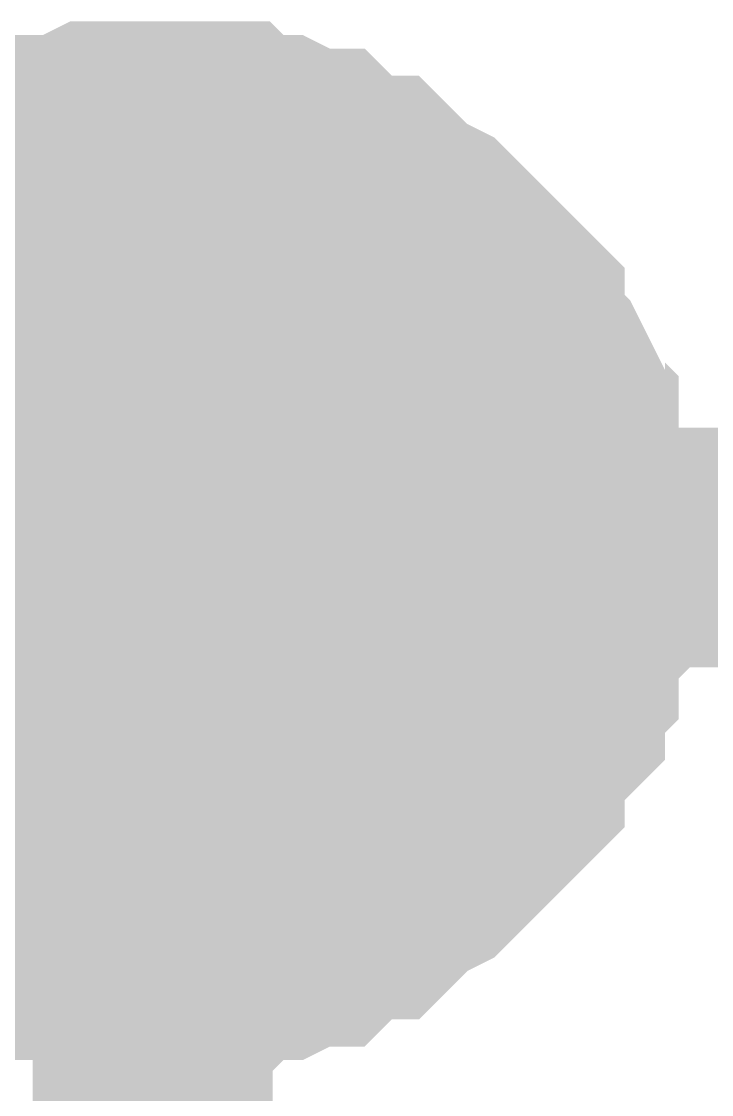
# Model space of a CAD drawing. Header units: inches. Extents: x 0 to 9.5, y -0.01 to 7.51.
# Drawn here: x 5.2934 to 5.3273, y 6.473 to 6.5258 of the extents above; entities that cross this region are included whole.
import ezdxf

# ---------------------------------------------------------------- set-up
doc = ezdxf.new("R2010")
doc.units = ezdxf.units.IN
doc.header["$MEASUREMENT"] = 0
doc.layers.add('Sheet', color=255, linetype='Continuous')

msp = doc.modelspace()

# ---------------------------------------------------------------- linework, layer by layer
at = {"layer": 'Sheet'}
for points in [[(5.287171, 6.515225, 0.0118, 0.0118, 0), (5.287836, 6.515891, 0.0118, 0.0118, 0), (5.288502, 6.516557, 0.0118, 0.0118, 0), (5.289833, 6.517223, 0.0118, 0.0118, 0), (5.290499, 6.517223, 0.0118, 0.0118, 0), (5.291165, 6.517889, 0.0118, 0.0118, 0), (5.292496, 6.518555, 0.0118, 0.0118, 0), (5.293161, 6.518555, 0.0118, 0.0118, 0), (5.293827, 6.519221, 0.0118, 0.0118, 0), (5.295158, 6.519221, 0.0118, 0.0118, 0), (5.295824, 6.519221, 0.0118, 0.0118, 0), (5.297155, 6.519886, 0.0118, 0.0118, 0), (5.297821, 6.519886, 0.0118, 0.0118, 0), (5.299152, 6.519886, 0.0118, 0.0118, 0), (5.299818, 6.519886, 0.0118, 0.0118, 0)], [(5.287171, 6.515225, 0.0118, 0.0118, 0), (5.287836, 6.515891, 0.0118, 0.0118, 0), (5.288502, 6.516557, 0.0118, 0.0118, 0), (5.289833, 6.517223, 0.0118, 0.0118, 0), (5.290499, 6.517223, 0.0118, 0.0118, 0), (5.291165, 6.517889, 0.0118, 0.0118, 0), (5.292496, 6.518555, 0.0118, 0.0118, 0), (5.293161, 6.518555, 0.0118, 0.0118, 0), (5.293827, 6.519221, 0.0118, 0.0118, 0), (5.295158, 6.519221, 0.0118, 0.0118, 0), (5.295824, 6.519221, 0.0118, 0.0118, 0), (5.297155, 6.519886, 0.0118, 0.0118, 0), (5.297821, 6.519886, 0.0118, 0.0118, 0), (5.299152, 6.519886, 0.0118, 0.0118, 0), (5.299818, 6.519886, 0.0118, 0.0118, 0)], [(5.287171, 6.515225, 0.0118, 0.0118, 0), (5.287836, 6.515891, 0.0118, 0.0118, 0), (5.288502, 6.516557, 0.0118, 0.0118, 0), (5.289833, 6.517223, 0.0118, 0.0118, 0), (5.290499, 6.517223, 0.0118, 0.0118, 0), (5.291165, 6.517889, 0.0118, 0.0118, 0), (5.292496, 6.518555, 0.0118, 0.0118, 0), (5.293161, 6.518555, 0.0118, 0.0118, 0), (5.293827, 6.519221, 0.0118, 0.0118, 0), (5.295158, 6.519221, 0.0118, 0.0118, 0), (5.295824, 6.519221, 0.0118, 0.0118, 0), (5.297155, 6.519886, 0.0118, 0.0118, 0), (5.297821, 6.519886, 0.0118, 0.0118, 0), (5.299152, 6.519886, 0.0118, 0.0118, 0), (5.299818, 6.519886, 0.0118, 0.0118, 0)], [(5.287171, 6.515225, 0.0118, 0.0118, 0), (5.287836, 6.515891, 0.0118, 0.0118, 0), (5.288502, 6.516557, 0.0118, 0.0118, 0), (5.289833, 6.517223, 0.0118, 0.0118, 0), (5.290499, 6.517223, 0.0118, 0.0118, 0), (5.291165, 6.517889, 0.0118, 0.0118, 0), (5.292496, 6.518555, 0.0118, 0.0118, 0), (5.293161, 6.518555, 0.0118, 0.0118, 0), (5.293827, 6.519221, 0.0118, 0.0118, 0), (5.295158, 6.519221, 0.0118, 0.0118, 0), (5.295824, 6.519221, 0.0118, 0.0118, 0), (5.297155, 6.519886, 0.0118, 0.0118, 0), (5.297821, 6.519886, 0.0118, 0.0118, 0), (5.299152, 6.519886, 0.0118, 0.0118, 0), (5.299818, 6.519886, 0.0118, 0.0118, 0)], [(5.299818, 6.519886, 0.0118, 0.0118, 0), (5.299818, 6.519886, 0.0118, 0.0118, 0)], [(5.299818, 6.519886, 0.0118, 0.0118, 0), (5.301149, 6.519886, 0.0118, 0.0118, 0), (5.301815, 6.519886, 0.0118, 0.0118, 0), (5.303146, 6.519886, 0.0118, 0.0118, 0), (5.303812, 6.519221, 0.0118, 0.0118, 0), (5.305143, 6.519221, 0.0118, 0.0118, 0), (5.305809, 6.519221, 0.0118, 0.0118, 0), (5.30714, 6.518555, 0.0118, 0.0118, 0), (5.307805, 6.518555, 0.0118, 0.0118, 0), (5.308471, 6.517889, 0.0118, 0.0118, 0), (5.309802, 6.517223, 0.0118, 0.0118, 0), (5.310468, 6.517223, 0.0118, 0.0118, 0), (5.311134, 6.516557, 0.0118, 0.0118, 0), (5.311799, 6.515891, 0.0118, 0.0118, 0), (5.313131, 6.515225, 0.0118, 0.0118, 0), (5.313796, 6.51456, 0.0118, 0.0118, 0), (5.314462, 6.513894, 0.0118, 0.0118, 0), (5.315128, 6.513228, 0.0118, 0.0118, 0), (5.315793, 6.512562, 0.0118, 0.0118, 0), (5.316459, 6.511896, 0.0118, 0.0118, 0), (5.317124, 6.51123, 0.0118, 0.0118, 0), (5.317124, 6.509899, 0.0118, 0.0118, 0), (5.31779, 6.509233, 0.0118, 0.0118, 0), (5.318456, 6.508567, 0.0118, 0.0118, 0), (5.319121, 6.507235, 0.0118, 0.0118, 0), (5.319121, 6.50657, 0.0118, 0.0118, 0), (5.319787, 6.505904, 0.0118, 0.0118, 0), (5.319787, 6.504572, 0.0118, 0.0118, 0), (5.319787, 6.503906, 0.0118, 0.0118, 0), (5.320453, 6.502575, 0.0118, 0.0118, 0), (5.320453, 6.501909, 0.0118, 0.0118, 0), (5.320453, 6.500577, 0.0118, 0.0118, 0), (5.320453, 6.499911, 0.0118, 0.0118, 0)], [(5.299818, 6.519886, 0.0118, 0.0118, 0), (5.299818, 6.519886, 0.0118, 0.0118, 0)], [(5.299818, 6.519886, 0.0118, 0.0118, 0), (5.301149, 6.519886, 0.0118, 0.0118, 0), (5.301815, 6.519886, 0.0118, 0.0118, 0), (5.303146, 6.519886, 0.0118, 0.0118, 0), (5.303812, 6.519221, 0.0118, 0.0118, 0), (5.305143, 6.519221, 0.0118, 0.0118, 0), (5.305809, 6.519221, 0.0118, 0.0118, 0), (5.30714, 6.518555, 0.0118, 0.0118, 0), (5.307805, 6.518555, 0.0118, 0.0118, 0), (5.308471, 6.517889, 0.0118, 0.0118, 0), (5.309802, 6.517223, 0.0118, 0.0118, 0), (5.310468, 6.517223, 0.0118, 0.0118, 0), (5.311134, 6.516557, 0.0118, 0.0118, 0), (5.311799, 6.515891, 0.0118, 0.0118, 0), (5.313131, 6.515225, 0.0118, 0.0118, 0), (5.313796, 6.51456, 0.0118, 0.0118, 0), (5.314462, 6.513894, 0.0118, 0.0118, 0), (5.315128, 6.513228, 0.0118, 0.0118, 0), (5.315793, 6.512562, 0.0118, 0.0118, 0), (5.316459, 6.511896, 0.0118, 0.0118, 0), (5.317124, 6.51123, 0.0118, 0.0118, 0), (5.317124, 6.509899, 0.0118, 0.0118, 0), (5.31779, 6.509233, 0.0118, 0.0118, 0), (5.318456, 6.508567, 0.0118, 0.0118, 0), (5.319121, 6.507235, 0.0118, 0.0118, 0), (5.319121, 6.50657, 0.0118, 0.0118, 0), (5.319787, 6.505904, 0.0118, 0.0118, 0), (5.319787, 6.504572, 0.0118, 0.0118, 0), (5.319787, 6.503906, 0.0118, 0.0118, 0), (5.320453, 6.502575, 0.0118, 0.0118, 0), (5.320453, 6.501909, 0.0118, 0.0118, 0), (5.320453, 6.500577, 0.0118, 0.0118, 0), (5.320453, 6.499911, 0.0118, 0.0118, 0)], [(5.299818, 6.519886, 0.0118, 0.0118, 0), (5.299818, 6.519886, 0.0118, 0.0118, 0)], [(5.299818, 6.519886, 0.0118, 0.0118, 0), (5.301149, 6.519886, 0.0118, 0.0118, 0), (5.301815, 6.519886, 0.0118, 0.0118, 0), (5.303146, 6.519886, 0.0118, 0.0118, 0), (5.303812, 6.519221, 0.0118, 0.0118, 0), (5.305143, 6.519221, 0.0118, 0.0118, 0), (5.305809, 6.519221, 0.0118, 0.0118, 0), (5.30714, 6.518555, 0.0118, 0.0118, 0), (5.307805, 6.518555, 0.0118, 0.0118, 0), (5.308471, 6.517889, 0.0118, 0.0118, 0), (5.309802, 6.517223, 0.0118, 0.0118, 0), (5.310468, 6.517223, 0.0118, 0.0118, 0), (5.311134, 6.516557, 0.0118, 0.0118, 0), (5.311799, 6.515891, 0.0118, 0.0118, 0), (5.313131, 6.515225, 0.0118, 0.0118, 0), (5.313796, 6.51456, 0.0118, 0.0118, 0), (5.314462, 6.513894, 0.0118, 0.0118, 0), (5.315128, 6.513228, 0.0118, 0.0118, 0), (5.315793, 6.512562, 0.0118, 0.0118, 0), (5.316459, 6.511896, 0.0118, 0.0118, 0), (5.317124, 6.51123, 0.0118, 0.0118, 0), (5.317124, 6.509899, 0.0118, 0.0118, 0), (5.31779, 6.509233, 0.0118, 0.0118, 0), (5.318456, 6.508567, 0.0118, 0.0118, 0), (5.319121, 6.507235, 0.0118, 0.0118, 0), (5.319121, 6.50657, 0.0118, 0.0118, 0), (5.319787, 6.505904, 0.0118, 0.0118, 0), (5.319787, 6.504572, 0.0118, 0.0118, 0), (5.319787, 6.503906, 0.0118, 0.0118, 0), (5.320453, 6.502575, 0.0118, 0.0118, 0), (5.320453, 6.501909, 0.0118, 0.0118, 0), (5.320453, 6.500577, 0.0118, 0.0118, 0), (5.320453, 6.499911, 0.0118, 0.0118, 0)], [(5.299818, 6.519886, 0.0118, 0.0118, 0), (5.299818, 6.519886, 0.0118, 0.0118, 0)], [(5.299818, 6.519886, 0.0118, 0.0118, 0), (5.301149, 6.519886, 0.0118, 0.0118, 0), (5.301815, 6.519886, 0.0118, 0.0118, 0), (5.303146, 6.519886, 0.0118, 0.0118, 0), (5.303812, 6.519221, 0.0118, 0.0118, 0), (5.305143, 6.519221, 0.0118, 0.0118, 0), (5.305809, 6.519221, 0.0118, 0.0118, 0), (5.30714, 6.518555, 0.0118, 0.0118, 0), (5.307805, 6.518555, 0.0118, 0.0118, 0), (5.308471, 6.517889, 0.0118, 0.0118, 0), (5.309802, 6.517223, 0.0118, 0.0118, 0), (5.310468, 6.517223, 0.0118, 0.0118, 0), (5.311134, 6.516557, 0.0118, 0.0118, 0), (5.311799, 6.515891, 0.0118, 0.0118, 0), (5.313131, 6.515225, 0.0118, 0.0118, 0), (5.313796, 6.51456, 0.0118, 0.0118, 0), (5.314462, 6.513894, 0.0118, 0.0118, 0), (5.315128, 6.513228, 0.0118, 0.0118, 0), (5.315793, 6.512562, 0.0118, 0.0118, 0), (5.316459, 6.511896, 0.0118, 0.0118, 0), (5.317124, 6.51123, 0.0118, 0.0118, 0), (5.317124, 6.509899, 0.0118, 0.0118, 0), (5.31779, 6.509233, 0.0118, 0.0118, 0), (5.318456, 6.508567, 0.0118, 0.0118, 0), (5.319121, 6.507235, 0.0118, 0.0118, 0), (5.319121, 6.50657, 0.0118, 0.0118, 0), (5.319787, 6.505904, 0.0118, 0.0118, 0), (5.319787, 6.504572, 0.0118, 0.0118, 0), (5.319787, 6.503906, 0.0118, 0.0118, 0), (5.320453, 6.502575, 0.0118, 0.0118, 0), (5.320453, 6.501909, 0.0118, 0.0118, 0), (5.320453, 6.500577, 0.0118, 0.0118, 0), (5.320453, 6.499911, 0.0118, 0.0118, 0)], [(5.291165, 6.517889, 0.0039, 0.0039, 0), (5.292496, 6.518555, 0.0039, 0.0039, 0), (5.293161, 6.518555, 0.0039, 0.0039, 0), (5.293827, 6.519221, 0.0039, 0.0039, 0), (5.295158, 6.519221, 0.0039, 0.0039, 0), (5.295824, 6.519221, 0.0039, 0.0039, 0), (5.297155, 6.519886, 0.0039, 0.0039, 0), (5.297821, 6.519886, 0.0039, 0.0039, 0), (5.299152, 6.519886, 0.0039, 0.0039, 0), (5.299818, 6.519886, 0.0039, 0.0039, 0)], [(5.291165, 6.517889, 0.0039, 0.0039, 0), (5.292496, 6.518555, 0.0039, 0.0039, 0), (5.293161, 6.518555, 0.0039, 0.0039, 0), (5.293827, 6.519221, 0.0039, 0.0039, 0), (5.295158, 6.519221, 0.0039, 0.0039, 0), (5.295824, 6.519221, 0.0039, 0.0039, 0), (5.297155, 6.519886, 0.0039, 0.0039, 0), (5.297821, 6.519886, 0.0039, 0.0039, 0), (5.299152, 6.519886, 0.0039, 0.0039, 0), (5.299818, 6.519886, 0.0039, 0.0039, 0)], [(5.291165, 6.517889, 0.0039, 0.0039, 0), (5.292496, 6.518555, 0.0039, 0.0039, 0), (5.293161, 6.518555, 0.0039, 0.0039, 0), (5.293827, 6.519221, 0.0039, 0.0039, 0), (5.295158, 6.519221, 0.0039, 0.0039, 0), (5.295824, 6.519221, 0.0039, 0.0039, 0), (5.297155, 6.519886, 0.0039, 0.0039, 0), (5.297821, 6.519886, 0.0039, 0.0039, 0), (5.299152, 6.519886, 0.0039, 0.0039, 0), (5.299818, 6.519886, 0.0039, 0.0039, 0)], [(5.291165, 6.517889, 0.0039, 0.0039, 0), (5.292496, 6.518555, 0.0039, 0.0039, 0), (5.293161, 6.518555, 0.0039, 0.0039, 0), (5.293827, 6.519221, 0.0039, 0.0039, 0), (5.295158, 6.519221, 0.0039, 0.0039, 0), (5.295824, 6.519221, 0.0039, 0.0039, 0), (5.297155, 6.519886, 0.0039, 0.0039, 0), (5.297821, 6.519886, 0.0039, 0.0039, 0), (5.299152, 6.519886, 0.0039, 0.0039, 0), (5.299818, 6.519886, 0.0039, 0.0039, 0)], [(5.299818, 6.519886, 0.0039, 0.0039, 0), (5.299818, 6.519886, 0.0039, 0.0039, 0)], [(5.299818, 6.519886, 0.0039, 0.0039, 0), (5.301149, 6.519886, 0.0039, 0.0039, 0), (5.301815, 6.519886, 0.0039, 0.0039, 0), (5.303146, 6.519886, 0.0039, 0.0039, 0), (5.303812, 6.519221, 0.0039, 0.0039, 0), (5.305143, 6.519221, 0.0039, 0.0039, 0), (5.305809, 6.519221, 0.0039, 0.0039, 0), (5.30714, 6.518555, 0.0039, 0.0039, 0), (5.307805, 6.518555, 0.0039, 0.0039, 0), (5.308471, 6.517889, 0.0039, 0.0039, 0), (5.309802, 6.517223, 0.0039, 0.0039, 0), (5.310468, 6.517223, 0.0039, 0.0039, 0), (5.311134, 6.516557, 0.0039, 0.0039, 0), (5.311799, 6.515891, 0.0039, 0.0039, 0), (5.313131, 6.515225, 0.0039, 0.0039, 0), (5.313796, 6.51456, 0.0039, 0.0039, 0), (5.314462, 6.513894, 0.0039, 0.0039, 0), (5.315128, 6.513228, 0.0039, 0.0039, 0), (5.315793, 6.512562, 0.0039, 0.0039, 0), (5.316459, 6.511896, 0.0039, 0.0039, 0), (5.317124, 6.51123, 0.0039, 0.0039, 0), (5.317124, 6.509899, 0.0039, 0.0039, 0), (5.31779, 6.509233, 0.0039, 0.0039, 0), (5.318456, 6.508567, 0.0039, 0.0039, 0), (5.319121, 6.507235, 0.0039, 0.0039, 0), (5.319121, 6.50657, 0.0039, 0.0039, 0), (5.319787, 6.505904, 0.0039, 0.0039, 0), (5.319787, 6.504572, 0.0039, 0.0039, 0), (5.319787, 6.503906, 0.0039, 0.0039, 0), (5.320453, 6.502575, 0.0039, 0.0039, 0), (5.320453, 6.501909, 0.0039, 0.0039, 0), (5.320453, 6.500577, 0.0039, 0.0039, 0), (5.320453, 6.499911, 0.0039, 0.0039, 0)], [(5.299818, 6.519886, 0.0039, 0.0039, 0), (5.299818, 6.519886, 0.0039, 0.0039, 0)], [(5.299818, 6.519886, 0.0039, 0.0039, 0), (5.301149, 6.519886, 0.0039, 0.0039, 0), (5.301815, 6.519886, 0.0039, 0.0039, 0), (5.303146, 6.519886, 0.0039, 0.0039, 0), (5.303812, 6.519221, 0.0039, 0.0039, 0), (5.305143, 6.519221, 0.0039, 0.0039, 0), (5.305809, 6.519221, 0.0039, 0.0039, 0), (5.30714, 6.518555, 0.0039, 0.0039, 0), (5.307805, 6.518555, 0.0039, 0.0039, 0), (5.308471, 6.517889, 0.0039, 0.0039, 0), (5.309802, 6.517223, 0.0039, 0.0039, 0), (5.310468, 6.517223, 0.0039, 0.0039, 0), (5.311134, 6.516557, 0.0039, 0.0039, 0), (5.311799, 6.515891, 0.0039, 0.0039, 0), (5.313131, 6.515225, 0.0039, 0.0039, 0), (5.313796, 6.51456, 0.0039, 0.0039, 0), (5.314462, 6.513894, 0.0039, 0.0039, 0), (5.315128, 6.513228, 0.0039, 0.0039, 0), (5.315793, 6.512562, 0.0039, 0.0039, 0), (5.316459, 6.511896, 0.0039, 0.0039, 0), (5.317124, 6.51123, 0.0039, 0.0039, 0), (5.317124, 6.509899, 0.0039, 0.0039, 0), (5.31779, 6.509233, 0.0039, 0.0039, 0), (5.318456, 6.508567, 0.0039, 0.0039, 0), (5.319121, 6.507235, 0.0039, 0.0039, 0), (5.319121, 6.50657, 0.0039, 0.0039, 0), (5.319787, 6.505904, 0.0039, 0.0039, 0), (5.319787, 6.504572, 0.0039, 0.0039, 0), (5.319787, 6.503906, 0.0039, 0.0039, 0), (5.320453, 6.502575, 0.0039, 0.0039, 0), (5.320453, 6.501909, 0.0039, 0.0039, 0), (5.320453, 6.500577, 0.0039, 0.0039, 0), (5.320453, 6.499911, 0.0039, 0.0039, 0)], [(5.299818, 6.519886, 0.0039, 0.0039, 0), (5.299818, 6.519886, 0.0039, 0.0039, 0)], [(5.299818, 6.519886, 0.0039, 0.0039, 0), (5.301149, 6.519886, 0.0039, 0.0039, 0), (5.301815, 6.519886, 0.0039, 0.0039, 0), (5.303146, 6.519886, 0.0039, 0.0039, 0), (5.303812, 6.519221, 0.0039, 0.0039, 0), (5.305143, 6.519221, 0.0039, 0.0039, 0), (5.305809, 6.519221, 0.0039, 0.0039, 0), (5.30714, 6.518555, 0.0039, 0.0039, 0), (5.307805, 6.518555, 0.0039, 0.0039, 0), (5.308471, 6.517889, 0.0039, 0.0039, 0), (5.309802, 6.517223, 0.0039, 0.0039, 0), (5.310468, 6.517223, 0.0039, 0.0039, 0), (5.311134, 6.516557, 0.0039, 0.0039, 0), (5.311799, 6.515891, 0.0039, 0.0039, 0), (5.313131, 6.515225, 0.0039, 0.0039, 0), (5.313796, 6.51456, 0.0039, 0.0039, 0), (5.314462, 6.513894, 0.0039, 0.0039, 0), (5.315128, 6.513228, 0.0039, 0.0039, 0), (5.315793, 6.512562, 0.0039, 0.0039, 0), (5.316459, 6.511896, 0.0039, 0.0039, 0), (5.317124, 6.51123, 0.0039, 0.0039, 0), (5.317124, 6.509899, 0.0039, 0.0039, 0), (5.31779, 6.509233, 0.0039, 0.0039, 0), (5.318456, 6.508567, 0.0039, 0.0039, 0), (5.319121, 6.507235, 0.0039, 0.0039, 0), (5.319121, 6.50657, 0.0039, 0.0039, 0), (5.319787, 6.505904, 0.0039, 0.0039, 0), (5.319787, 6.504572, 0.0039, 0.0039, 0), (5.319787, 6.503906, 0.0039, 0.0039, 0), (5.320453, 6.502575, 0.0039, 0.0039, 0), (5.320453, 6.501909, 0.0039, 0.0039, 0), (5.320453, 6.500577, 0.0039, 0.0039, 0), (5.320453, 6.499911, 0.0039, 0.0039, 0)], [(5.299818, 6.519886, 0.0039, 0.0039, 0), (5.299818, 6.519886, 0.0039, 0.0039, 0)], [(5.299818, 6.519886, 0.0039, 0.0039, 0), (5.301149, 6.519886, 0.0039, 0.0039, 0), (5.301815, 6.519886, 0.0039, 0.0039, 0), (5.303146, 6.519886, 0.0039, 0.0039, 0), (5.303812, 6.519221, 0.0039, 0.0039, 0), (5.305143, 6.519221, 0.0039, 0.0039, 0), (5.305809, 6.519221, 0.0039, 0.0039, 0), (5.30714, 6.518555, 0.0039, 0.0039, 0), (5.307805, 6.518555, 0.0039, 0.0039, 0), (5.308471, 6.517889, 0.0039, 0.0039, 0), (5.309802, 6.517223, 0.0039, 0.0039, 0), (5.310468, 6.517223, 0.0039, 0.0039, 0), (5.311134, 6.516557, 0.0039, 0.0039, 0), (5.311799, 6.515891, 0.0039, 0.0039, 0), (5.313131, 6.515225, 0.0039, 0.0039, 0), (5.313796, 6.51456, 0.0039, 0.0039, 0), (5.314462, 6.513894, 0.0039, 0.0039, 0), (5.315128, 6.513228, 0.0039, 0.0039, 0), (5.315793, 6.512562, 0.0039, 0.0039, 0), (5.316459, 6.511896, 0.0039, 0.0039, 0), (5.317124, 6.51123, 0.0039, 0.0039, 0), (5.317124, 6.509899, 0.0039, 0.0039, 0), (5.31779, 6.509233, 0.0039, 0.0039, 0), (5.318456, 6.508567, 0.0039, 0.0039, 0), (5.319121, 6.507235, 0.0039, 0.0039, 0), (5.319121, 6.50657, 0.0039, 0.0039, 0), (5.319787, 6.505904, 0.0039, 0.0039, 0), (5.319787, 6.504572, 0.0039, 0.0039, 0), (5.319787, 6.503906, 0.0039, 0.0039, 0), (5.320453, 6.502575, 0.0039, 0.0039, 0), (5.320453, 6.501909, 0.0039, 0.0039, 0), (5.320453, 6.500577, 0.0039, 0.0039, 0), (5.320453, 6.499911, 0.0039, 0.0039, 0)], [(4.800589, 6.499911, 0.0118, 0.0118, 0), (5.00028, 6.499911, 0.0118, 0.0118, 0), (5.299818, 6.499911, 0.0118, 0.0118, 0), (5.699867, 6.499911, 0.0118, 0.0118, 0), (6.099916, 6.499911, 0.0118, 0.0118, 0)], [(5.299818, 6.499911, 0.0118, 0.0118, 0), (5.299818, 6.199618, 0.0118, 0.0118, 0)], [(5.320453, 6.499911, 0.0118, 0.0118, 0), (5.320453, 6.49858, 0.0118, 0.0118, 0), (5.320453, 6.497914, 0.0118, 0.0118, 0), (5.320453, 6.496582, 0.0118, 0.0118, 0), (5.319787, 6.495916, 0.0118, 0.0118, 0), (5.319787, 6.494585, 0.0118, 0.0118, 0), (5.319787, 6.493919, 0.0118, 0.0118, 0), (5.319121, 6.493253, 0.0118, 0.0118, 0), (5.319121, 6.491921, 0.0118, 0.0118, 0), (5.318456, 6.491255, 0.0118, 0.0118, 0), (5.31779, 6.490589, 0.0118, 0.0118, 0), (5.317124, 6.489258, 0.0118, 0.0118, 0), (5.317124, 6.488592, 0.0118, 0.0118, 0), (5.316459, 6.487926, 0.0118, 0.0118, 0), (5.315793, 6.48726, 0.0118, 0.0118, 0), (5.315128, 6.486594, 0.0118, 0.0118, 0), (5.314462, 6.485929, 0.0118, 0.0118, 0), (5.313796, 6.485263, 0.0118, 0.0118, 0), (5.313131, 6.484597, 0.0118, 0.0118, 0), (5.311799, 6.483931, 0.0118, 0.0118, 0), (5.311134, 6.483265, 0.0118, 0.0118, 0), (5.310468, 6.482599, 0.0118, 0.0118, 0), (5.309802, 6.482599, 0.0118, 0.0118, 0), (5.308471, 6.481934, 0.0118, 0.0118, 0), (5.307805, 6.481268, 0.0118, 0.0118, 0), (5.30714, 6.481268, 0.0118, 0.0118, 0), (5.305809, 6.480602, 0.0118, 0.0118, 0), (5.305143, 6.480602, 0.0118, 0.0118, 0), (5.303812, 6.480602, 0.0118, 0.0118, 0), (5.303146, 6.479936, 0.0118, 0.0118, 0), (5.301815, 6.479936, 0.0118, 0.0118, 0), (5.301149, 6.479936, 0.0118, 0.0118, 0), (5.299818, 6.479936, 0.0118, 0.0118, 0)], [(5.320453, 6.499911, 0.0118, 0.0118, 0), (5.320453, 6.49858, 0.0118, 0.0118, 0), (5.320453, 6.497914, 0.0118, 0.0118, 0), (5.320453, 6.496582, 0.0118, 0.0118, 0), (5.319787, 6.495916, 0.0118, 0.0118, 0), (5.319787, 6.494585, 0.0118, 0.0118, 0), (5.319787, 6.493919, 0.0118, 0.0118, 0), (5.319121, 6.493253, 0.0118, 0.0118, 0), (5.319121, 6.491921, 0.0118, 0.0118, 0), (5.318456, 6.491255, 0.0118, 0.0118, 0), (5.31779, 6.490589, 0.0118, 0.0118, 0), (5.317124, 6.489258, 0.0118, 0.0118, 0), (5.317124, 6.488592, 0.0118, 0.0118, 0), (5.316459, 6.487926, 0.0118, 0.0118, 0), (5.315793, 6.48726, 0.0118, 0.0118, 0), (5.315128, 6.486594, 0.0118, 0.0118, 0), (5.314462, 6.485929, 0.0118, 0.0118, 0), (5.313796, 6.485263, 0.0118, 0.0118, 0), (5.313131, 6.484597, 0.0118, 0.0118, 0), (5.311799, 6.483931, 0.0118, 0.0118, 0), (5.311134, 6.483265, 0.0118, 0.0118, 0), (5.310468, 6.482599, 0.0118, 0.0118, 0), (5.309802, 6.482599, 0.0118, 0.0118, 0), (5.308471, 6.481934, 0.0118, 0.0118, 0), (5.307805, 6.481268, 0.0118, 0.0118, 0), (5.30714, 6.481268, 0.0118, 0.0118, 0), (5.305809, 6.480602, 0.0118, 0.0118, 0), (5.305143, 6.480602, 0.0118, 0.0118, 0), (5.303812, 6.480602, 0.0118, 0.0118, 0), (5.303146, 6.479936, 0.0118, 0.0118, 0), (5.301815, 6.479936, 0.0118, 0.0118, 0), (5.301149, 6.479936, 0.0118, 0.0118, 0), (5.299818, 6.479936, 0.0118, 0.0118, 0)], [(5.320453, 6.499911, 0.0118, 0.0118, 0), (5.320453, 6.49858, 0.0118, 0.0118, 0), (5.320453, 6.497914, 0.0118, 0.0118, 0), (5.320453, 6.496582, 0.0118, 0.0118, 0), (5.319787, 6.495916, 0.0118, 0.0118, 0), (5.319787, 6.494585, 0.0118, 0.0118, 0), (5.319787, 6.493919, 0.0118, 0.0118, 0), (5.319121, 6.493253, 0.0118, 0.0118, 0), (5.319121, 6.491921, 0.0118, 0.0118, 0), (5.318456, 6.491255, 0.0118, 0.0118, 0), (5.31779, 6.490589, 0.0118, 0.0118, 0), (5.317124, 6.489258, 0.0118, 0.0118, 0), (5.317124, 6.488592, 0.0118, 0.0118, 0), (5.316459, 6.487926, 0.0118, 0.0118, 0), (5.315793, 6.48726, 0.0118, 0.0118, 0), (5.315128, 6.486594, 0.0118, 0.0118, 0), (5.314462, 6.485929, 0.0118, 0.0118, 0), (5.313796, 6.485263, 0.0118, 0.0118, 0), (5.313131, 6.484597, 0.0118, 0.0118, 0), (5.311799, 6.483931, 0.0118, 0.0118, 0), (5.311134, 6.483265, 0.0118, 0.0118, 0), (5.310468, 6.482599, 0.0118, 0.0118, 0), (5.309802, 6.482599, 0.0118, 0.0118, 0), (5.308471, 6.481934, 0.0118, 0.0118, 0), (5.307805, 6.481268, 0.0118, 0.0118, 0), (5.30714, 6.481268, 0.0118, 0.0118, 0), (5.305809, 6.480602, 0.0118, 0.0118, 0), (5.305143, 6.480602, 0.0118, 0.0118, 0), (5.303812, 6.480602, 0.0118, 0.0118, 0), (5.303146, 6.479936, 0.0118, 0.0118, 0), (5.301815, 6.479936, 0.0118, 0.0118, 0), (5.301149, 6.479936, 0.0118, 0.0118, 0), (5.299818, 6.479936, 0.0118, 0.0118, 0)], [(5.320453, 6.499911, 0.0118, 0.0118, 0), (5.320453, 6.49858, 0.0118, 0.0118, 0), (5.320453, 6.497914, 0.0118, 0.0118, 0), (5.320453, 6.496582, 0.0118, 0.0118, 0), (5.319787, 6.495916, 0.0118, 0.0118, 0), (5.319787, 6.494585, 0.0118, 0.0118, 0), (5.319787, 6.493919, 0.0118, 0.0118, 0), (5.319121, 6.493253, 0.0118, 0.0118, 0), (5.319121, 6.491921, 0.0118, 0.0118, 0), (5.318456, 6.491255, 0.0118, 0.0118, 0), (5.31779, 6.490589, 0.0118, 0.0118, 0), (5.317124, 6.489258, 0.0118, 0.0118, 0), (5.317124, 6.488592, 0.0118, 0.0118, 0), (5.316459, 6.487926, 0.0118, 0.0118, 0), (5.315793, 6.48726, 0.0118, 0.0118, 0), (5.315128, 6.486594, 0.0118, 0.0118, 0), (5.314462, 6.485929, 0.0118, 0.0118, 0), (5.313796, 6.485263, 0.0118, 0.0118, 0), (5.313131, 6.484597, 0.0118, 0.0118, 0), (5.311799, 6.483931, 0.0118, 0.0118, 0), (5.311134, 6.483265, 0.0118, 0.0118, 0), (5.310468, 6.482599, 0.0118, 0.0118, 0), (5.309802, 6.482599, 0.0118, 0.0118, 0), (5.308471, 6.481934, 0.0118, 0.0118, 0), (5.307805, 6.481268, 0.0118, 0.0118, 0), (5.30714, 6.481268, 0.0118, 0.0118, 0), (5.305809, 6.480602, 0.0118, 0.0118, 0), (5.305143, 6.480602, 0.0118, 0.0118, 0), (5.303812, 6.480602, 0.0118, 0.0118, 0), (5.303146, 6.479936, 0.0118, 0.0118, 0), (5.301815, 6.479936, 0.0118, 0.0118, 0), (5.301149, 6.479936, 0.0118, 0.0118, 0), (5.299818, 6.479936, 0.0118, 0.0118, 0)], [(5.320453, 6.499911, 0.0118, 0.0118, 0), (5.320453, 6.499911, 0.0118, 0.0118, 0), (5.320453, 6.499911, 0.0118, 0.0118, 0), (5.320453, 6.499911, 0.0118, 0.0118, 0), (5.320453, 6.499911, 0.0118, 0.0118, 0), (5.320453, 6.499911, 0.0118, 0.0118, 0), (5.320453, 6.499911, 0.0118, 0.0118, 0), (5.320453, 6.499911, 0.0118, 0.0118, 0), (5.320453, 6.499911, 0.0118, 0.0118, 0), (5.320453, 6.499911, 0.0118, 0.0118, 0), (5.320453, 6.499911, 0.0118, 0.0118, 0), (5.320453, 6.499911, 0.0118, 0.0118, 0), (5.320453, 6.499911, 0.0118, 0.0118, 0), (5.320453, 6.499911, 0.0118, 0.0118, 0), (5.320453, 6.499911, 0.0118, 0.0118, 0), (5.320453, 6.499911, 0.0118, 0.0118, 0), (5.320453, 6.499911, 0.0118, 0.0118, 0), (5.320453, 6.499911, 0.0118, 0.0118, 0), (5.320453, 6.499911, 0.0118, 0.0118, 0), (5.320453, 6.499911, 0.0118, 0.0118, 0), (5.320453, 6.499911, 0.0118, 0.0118, 0), (5.320453, 6.499911, 0.0118, 0.0118, 0), (5.320453, 6.499911, 0.0118, 0.0118, 0), (5.320453, 6.499911, 0.0118, 0.0118, 0), (5.320453, 6.499911, 0.0118, 0.0118, 0), (5.320453, 6.499911, 0.0118, 0.0118, 0), (5.320453, 6.499911, 0.0118, 0.0118, 0), (5.320453, 6.499911, 0.0118, 0.0118, 0), (5.320453, 6.499911, 0.0118, 0.0118, 0), (5.320453, 6.499911, 0.0118, 0.0118, 0), (5.320453, 6.499911, 0.0118, 0.0118, 0), (5.320453, 6.499911, 0.0118, 0.0118, 0), (5.320453, 6.499911, 0.0118, 0.0118, 0)], [(5.320453, 6.499911, 0.0118, 0.0118, 0), (5.320453, 6.499911, 0.0118, 0.0118, 0)], [(5.320453, 6.499911, 0.0118, 0.0118, 0), (5.320453, 6.499911, 0.0118, 0.0118, 0), (5.320453, 6.499911, 0.0118, 0.0118, 0), (5.320453, 6.499911, 0.0118, 0.0118, 0), (5.320453, 6.499911, 0.0118, 0.0118, 0), (5.320453, 6.499911, 0.0118, 0.0118, 0), (5.320453, 6.499911, 0.0118, 0.0118, 0), (5.320453, 6.499911, 0.0118, 0.0118, 0), (5.320453, 6.499911, 0.0118, 0.0118, 0), (5.320453, 6.499911, 0.0118, 0.0118, 0), (5.320453, 6.499911, 0.0118, 0.0118, 0), (5.320453, 6.499911, 0.0118, 0.0118, 0), (5.320453, 6.499911, 0.0118, 0.0118, 0), (5.320453, 6.499911, 0.0118, 0.0118, 0), (5.320453, 6.499911, 0.0118, 0.0118, 0), (5.320453, 6.499911, 0.0118, 0.0118, 0), (5.320453, 6.499911, 0.0118, 0.0118, 0), (5.320453, 6.499911, 0.0118, 0.0118, 0), (5.320453, 6.499911, 0.0118, 0.0118, 0), (5.320453, 6.499911, 0.0118, 0.0118, 0), (5.320453, 6.499911, 0.0118, 0.0118, 0), (5.320453, 6.499911, 0.0118, 0.0118, 0), (5.320453, 6.499911, 0.0118, 0.0118, 0), (5.320453, 6.499911, 0.0118, 0.0118, 0), (5.320453, 6.499911, 0.0118, 0.0118, 0), (5.320453, 6.499911, 0.0118, 0.0118, 0), (5.320453, 6.499911, 0.0118, 0.0118, 0), (5.320453, 6.499911, 0.0118, 0.0118, 0), (5.320453, 6.499911, 0.0118, 0.0118, 0), (5.320453, 6.499911, 0.0118, 0.0118, 0), (5.320453, 6.499911, 0.0118, 0.0118, 0), (5.320453, 6.499911, 0.0118, 0.0118, 0), (5.320453, 6.499911, 0.0118, 0.0118, 0)], [(5.320453, 6.499911, 0.0118, 0.0118, 0), (5.320453, 6.499911, 0.0118, 0.0118, 0)], [(5.320453, 6.499911, 0.0118, 0.0118, 0), (5.320453, 6.499911, 0.0118, 0.0118, 0), (5.320453, 6.499911, 0.0118, 0.0118, 0), (5.320453, 6.499911, 0.0118, 0.0118, 0), (5.320453, 6.499911, 0.0118, 0.0118, 0), (5.320453, 6.499911, 0.0118, 0.0118, 0), (5.320453, 6.499911, 0.0118, 0.0118, 0), (5.320453, 6.499911, 0.0118, 0.0118, 0), (5.320453, 6.499911, 0.0118, 0.0118, 0), (5.320453, 6.499911, 0.0118, 0.0118, 0), (5.320453, 6.499911, 0.0118, 0.0118, 0), (5.320453, 6.499911, 0.0118, 0.0118, 0), (5.320453, 6.499911, 0.0118, 0.0118, 0), (5.320453, 6.499911, 0.0118, 0.0118, 0), (5.320453, 6.499911, 0.0118, 0.0118, 0), (5.320453, 6.499911, 0.0118, 0.0118, 0), (5.320453, 6.499911, 0.0118, 0.0118, 0), (5.320453, 6.499911, 0.0118, 0.0118, 0), (5.320453, 6.499911, 0.0118, 0.0118, 0), (5.320453, 6.499911, 0.0118, 0.0118, 0), (5.320453, 6.499911, 0.0118, 0.0118, 0), (5.320453, 6.499911, 0.0118, 0.0118, 0), (5.320453, 6.499911, 0.0118, 0.0118, 0), (5.320453, 6.499911, 0.0118, 0.0118, 0), (5.320453, 6.499911, 0.0118, 0.0118, 0), (5.320453, 6.499911, 0.0118, 0.0118, 0), (5.320453, 6.499911, 0.0118, 0.0118, 0), (5.320453, 6.499911, 0.0118, 0.0118, 0), (5.320453, 6.499911, 0.0118, 0.0118, 0), (5.320453, 6.499911, 0.0118, 0.0118, 0), (5.320453, 6.499911, 0.0118, 0.0118, 0), (5.320453, 6.499911, 0.0118, 0.0118, 0), (5.320453, 6.499911, 0.0118, 0.0118, 0)], [(5.320453, 6.499911, 0.0118, 0.0118, 0), (5.320453, 6.499911, 0.0118, 0.0118, 0)], [(5.320453, 6.499911, 0.0118, 0.0118, 0), (5.320453, 6.499911, 0.0118, 0.0118, 0), (5.320453, 6.499911, 0.0118, 0.0118, 0), (5.320453, 6.499911, 0.0118, 0.0118, 0), (5.320453, 6.499911, 0.0118, 0.0118, 0), (5.320453, 6.499911, 0.0118, 0.0118, 0), (5.320453, 6.499911, 0.0118, 0.0118, 0), (5.320453, 6.499911, 0.0118, 0.0118, 0), (5.320453, 6.499911, 0.0118, 0.0118, 0), (5.320453, 6.499911, 0.0118, 0.0118, 0), (5.320453, 6.499911, 0.0118, 0.0118, 0), (5.320453, 6.499911, 0.0118, 0.0118, 0), (5.320453, 6.499911, 0.0118, 0.0118, 0), (5.320453, 6.499911, 0.0118, 0.0118, 0), (5.320453, 6.499911, 0.0118, 0.0118, 0), (5.320453, 6.499911, 0.0118, 0.0118, 0), (5.320453, 6.499911, 0.0118, 0.0118, 0), (5.320453, 6.499911, 0.0118, 0.0118, 0), (5.320453, 6.499911, 0.0118, 0.0118, 0), (5.320453, 6.499911, 0.0118, 0.0118, 0), (5.320453, 6.499911, 0.0118, 0.0118, 0), (5.320453, 6.499911, 0.0118, 0.0118, 0), (5.320453, 6.499911, 0.0118, 0.0118, 0), (5.320453, 6.499911, 0.0118, 0.0118, 0), (5.320453, 6.499911, 0.0118, 0.0118, 0), (5.320453, 6.499911, 0.0118, 0.0118, 0), (5.320453, 6.499911, 0.0118, 0.0118, 0), (5.320453, 6.499911, 0.0118, 0.0118, 0), (5.320453, 6.499911, 0.0118, 0.0118, 0), (5.320453, 6.499911, 0.0118, 0.0118, 0), (5.320453, 6.499911, 0.0118, 0.0118, 0), (5.320453, 6.499911, 0.0118, 0.0118, 0), (5.320453, 6.499911, 0.0118, 0.0118, 0)], [(5.320453, 6.499911, 0.0118, 0.0118, 0), (5.320453, 6.499911, 0.0118, 0.0118, 0)], [(5.320453, 6.499911, 0.0039, 0.0039, 0), (5.320453, 6.49858, 0.0039, 0.0039, 0), (5.320453, 6.497914, 0.0039, 0.0039, 0), (5.320453, 6.496582, 0.0039, 0.0039, 0), (5.319787, 6.495916, 0.0039, 0.0039, 0), (5.319787, 6.494585, 0.0039, 0.0039, 0), (5.319787, 6.493919, 0.0039, 0.0039, 0), (5.319121, 6.493253, 0.0039, 0.0039, 0), (5.319121, 6.491921, 0.0039, 0.0039, 0), (5.318456, 6.491255, 0.0039, 0.0039, 0), (5.31779, 6.490589, 0.0039, 0.0039, 0), (5.317124, 6.489258, 0.0039, 0.0039, 0), (5.317124, 6.488592, 0.0039, 0.0039, 0), (5.316459, 6.487926, 0.0039, 0.0039, 0), (5.315793, 6.48726, 0.0039, 0.0039, 0), (5.315128, 6.486594, 0.0039, 0.0039, 0), (5.314462, 6.485929, 0.0039, 0.0039, 0), (5.313796, 6.485263, 0.0039, 0.0039, 0), (5.313131, 6.484597, 0.0039, 0.0039, 0), (5.311799, 6.483931, 0.0039, 0.0039, 0), (5.311134, 6.483265, 0.0039, 0.0039, 0), (5.310468, 6.482599, 0.0039, 0.0039, 0), (5.309802, 6.482599, 0.0039, 0.0039, 0), (5.308471, 6.481934, 0.0039, 0.0039, 0), (5.307805, 6.481268, 0.0039, 0.0039, 0), (5.30714, 6.481268, 0.0039, 0.0039, 0), (5.305809, 6.480602, 0.0039, 0.0039, 0), (5.305143, 6.480602, 0.0039, 0.0039, 0), (5.303812, 6.480602, 0.0039, 0.0039, 0), (5.303146, 6.479936, 0.0039, 0.0039, 0), (5.301815, 6.479936, 0.0039, 0.0039, 0), (5.301149, 6.479936, 0.0039, 0.0039, 0), (5.299818, 6.479936, 0.0039, 0.0039, 0)], [(5.320453, 6.499911, 0.0039, 0.0039, 0), (5.320453, 6.49858, 0.0039, 0.0039, 0), (5.320453, 6.497914, 0.0039, 0.0039, 0), (5.320453, 6.496582, 0.0039, 0.0039, 0), (5.319787, 6.495916, 0.0039, 0.0039, 0), (5.319787, 6.494585, 0.0039, 0.0039, 0), (5.319787, 6.493919, 0.0039, 0.0039, 0), (5.319121, 6.493253, 0.0039, 0.0039, 0), (5.319121, 6.491921, 0.0039, 0.0039, 0), (5.318456, 6.491255, 0.0039, 0.0039, 0), (5.31779, 6.490589, 0.0039, 0.0039, 0), (5.317124, 6.489258, 0.0039, 0.0039, 0), (5.317124, 6.488592, 0.0039, 0.0039, 0), (5.316459, 6.487926, 0.0039, 0.0039, 0), (5.315793, 6.48726, 0.0039, 0.0039, 0), (5.315128, 6.486594, 0.0039, 0.0039, 0), (5.314462, 6.485929, 0.0039, 0.0039, 0), (5.313796, 6.485263, 0.0039, 0.0039, 0), (5.313131, 6.484597, 0.0039, 0.0039, 0), (5.311799, 6.483931, 0.0039, 0.0039, 0), (5.311134, 6.483265, 0.0039, 0.0039, 0), (5.310468, 6.482599, 0.0039, 0.0039, 0), (5.309802, 6.482599, 0.0039, 0.0039, 0), (5.308471, 6.481934, 0.0039, 0.0039, 0), (5.307805, 6.481268, 0.0039, 0.0039, 0), (5.30714, 6.481268, 0.0039, 0.0039, 0), (5.305809, 6.480602, 0.0039, 0.0039, 0), (5.305143, 6.480602, 0.0039, 0.0039, 0), (5.303812, 6.480602, 0.0039, 0.0039, 0), (5.303146, 6.479936, 0.0039, 0.0039, 0), (5.301815, 6.479936, 0.0039, 0.0039, 0), (5.301149, 6.479936, 0.0039, 0.0039, 0), (5.299818, 6.479936, 0.0039, 0.0039, 0)], [(5.320453, 6.499911, 0.0039, 0.0039, 0), (5.320453, 6.49858, 0.0039, 0.0039, 0), (5.320453, 6.497914, 0.0039, 0.0039, 0), (5.320453, 6.496582, 0.0039, 0.0039, 0), (5.319787, 6.495916, 0.0039, 0.0039, 0), (5.319787, 6.494585, 0.0039, 0.0039, 0), (5.319787, 6.493919, 0.0039, 0.0039, 0), (5.319121, 6.493253, 0.0039, 0.0039, 0), (5.319121, 6.491921, 0.0039, 0.0039, 0), (5.318456, 6.491255, 0.0039, 0.0039, 0), (5.31779, 6.490589, 0.0039, 0.0039, 0), (5.317124, 6.489258, 0.0039, 0.0039, 0), (5.317124, 6.488592, 0.0039, 0.0039, 0), (5.316459, 6.487926, 0.0039, 0.0039, 0), (5.315793, 6.48726, 0.0039, 0.0039, 0), (5.315128, 6.486594, 0.0039, 0.0039, 0), (5.314462, 6.485929, 0.0039, 0.0039, 0), (5.313796, 6.485263, 0.0039, 0.0039, 0), (5.313131, 6.484597, 0.0039, 0.0039, 0), (5.311799, 6.483931, 0.0039, 0.0039, 0), (5.311134, 6.483265, 0.0039, 0.0039, 0), (5.310468, 6.482599, 0.0039, 0.0039, 0), (5.309802, 6.482599, 0.0039, 0.0039, 0), (5.308471, 6.481934, 0.0039, 0.0039, 0), (5.307805, 6.481268, 0.0039, 0.0039, 0), (5.30714, 6.481268, 0.0039, 0.0039, 0), (5.305809, 6.480602, 0.0039, 0.0039, 0), (5.305143, 6.480602, 0.0039, 0.0039, 0), (5.303812, 6.480602, 0.0039, 0.0039, 0), (5.303146, 6.479936, 0.0039, 0.0039, 0), (5.301815, 6.479936, 0.0039, 0.0039, 0), (5.301149, 6.479936, 0.0039, 0.0039, 0), (5.299818, 6.479936, 0.0039, 0.0039, 0)], [(5.320453, 6.499911, 0.0039, 0.0039, 0), (5.320453, 6.49858, 0.0039, 0.0039, 0), (5.320453, 6.497914, 0.0039, 0.0039, 0), (5.320453, 6.496582, 0.0039, 0.0039, 0), (5.319787, 6.495916, 0.0039, 0.0039, 0), (5.319787, 6.494585, 0.0039, 0.0039, 0), (5.319787, 6.493919, 0.0039, 0.0039, 0), (5.319121, 6.493253, 0.0039, 0.0039, 0), (5.319121, 6.491921, 0.0039, 0.0039, 0), (5.318456, 6.491255, 0.0039, 0.0039, 0), (5.31779, 6.490589, 0.0039, 0.0039, 0), (5.317124, 6.489258, 0.0039, 0.0039, 0), (5.317124, 6.488592, 0.0039, 0.0039, 0), (5.316459, 6.487926, 0.0039, 0.0039, 0), (5.315793, 6.48726, 0.0039, 0.0039, 0), (5.315128, 6.486594, 0.0039, 0.0039, 0), (5.314462, 6.485929, 0.0039, 0.0039, 0), (5.313796, 6.485263, 0.0039, 0.0039, 0), (5.313131, 6.484597, 0.0039, 0.0039, 0), (5.311799, 6.483931, 0.0039, 0.0039, 0), (5.311134, 6.483265, 0.0039, 0.0039, 0), (5.310468, 6.482599, 0.0039, 0.0039, 0), (5.309802, 6.482599, 0.0039, 0.0039, 0), (5.308471, 6.481934, 0.0039, 0.0039, 0), (5.307805, 6.481268, 0.0039, 0.0039, 0), (5.30714, 6.481268, 0.0039, 0.0039, 0), (5.305809, 6.480602, 0.0039, 0.0039, 0), (5.305143, 6.480602, 0.0039, 0.0039, 0), (5.303812, 6.480602, 0.0039, 0.0039, 0), (5.303146, 6.479936, 0.0039, 0.0039, 0), (5.301815, 6.479936, 0.0039, 0.0039, 0), (5.301149, 6.479936, 0.0039, 0.0039, 0), (5.299818, 6.479936, 0.0039, 0.0039, 0)], [(5.320453, 6.499911, 0.0039, 0.0039, 0), (5.320453, 6.499911, 0.0039, 0.0039, 0), (5.320453, 6.499911, 0.0039, 0.0039, 0), (5.320453, 6.499911, 0.0039, 0.0039, 0), (5.320453, 6.499911, 0.0039, 0.0039, 0), (5.320453, 6.499911, 0.0039, 0.0039, 0), (5.320453, 6.499911, 0.0039, 0.0039, 0), (5.320453, 6.499911, 0.0039, 0.0039, 0), (5.320453, 6.499911, 0.0039, 0.0039, 0), (5.320453, 6.499911, 0.0039, 0.0039, 0), (5.320453, 6.499911, 0.0039, 0.0039, 0), (5.320453, 6.499911, 0.0039, 0.0039, 0), (5.320453, 6.499911, 0.0039, 0.0039, 0), (5.320453, 6.499911, 0.0039, 0.0039, 0), (5.320453, 6.499911, 0.0039, 0.0039, 0), (5.320453, 6.499911, 0.0039, 0.0039, 0), (5.320453, 6.499911, 0.0039, 0.0039, 0), (5.320453, 6.499911, 0.0039, 0.0039, 0), (5.320453, 6.499911, 0.0039, 0.0039, 0), (5.320453, 6.499911, 0.0039, 0.0039, 0), (5.320453, 6.499911, 0.0039, 0.0039, 0), (5.320453, 6.499911, 0.0039, 0.0039, 0), (5.320453, 6.499911, 0.0039, 0.0039, 0), (5.320453, 6.499911, 0.0039, 0.0039, 0), (5.320453, 6.499911, 0.0039, 0.0039, 0), (5.320453, 6.499911, 0.0039, 0.0039, 0), (5.320453, 6.499911, 0.0039, 0.0039, 0), (5.320453, 6.499911, 0.0039, 0.0039, 0), (5.320453, 6.499911, 0.0039, 0.0039, 0), (5.320453, 6.499911, 0.0039, 0.0039, 0), (5.320453, 6.499911, 0.0039, 0.0039, 0), (5.320453, 6.499911, 0.0039, 0.0039, 0), (5.320453, 6.499911, 0.0039, 0.0039, 0)], [(5.320453, 6.499911, 0.0039, 0.0039, 0), (5.320453, 6.499911, 0.0039, 0.0039, 0)], [(5.320453, 6.499911, 0.0039, 0.0039, 0), (5.320453, 6.499911, 0.0039, 0.0039, 0), (5.320453, 6.499911, 0.0039, 0.0039, 0), (5.320453, 6.499911, 0.0039, 0.0039, 0), (5.320453, 6.499911, 0.0039, 0.0039, 0), (5.320453, 6.499911, 0.0039, 0.0039, 0), (5.320453, 6.499911, 0.0039, 0.0039, 0), (5.320453, 6.499911, 0.0039, 0.0039, 0), (5.320453, 6.499911, 0.0039, 0.0039, 0), (5.320453, 6.499911, 0.0039, 0.0039, 0), (5.320453, 6.499911, 0.0039, 0.0039, 0), (5.320453, 6.499911, 0.0039, 0.0039, 0), (5.320453, 6.499911, 0.0039, 0.0039, 0), (5.320453, 6.499911, 0.0039, 0.0039, 0), (5.320453, 6.499911, 0.0039, 0.0039, 0), (5.320453, 6.499911, 0.0039, 0.0039, 0), (5.320453, 6.499911, 0.0039, 0.0039, 0), (5.320453, 6.499911, 0.0039, 0.0039, 0), (5.320453, 6.499911, 0.0039, 0.0039, 0), (5.320453, 6.499911, 0.0039, 0.0039, 0), (5.320453, 6.499911, 0.0039, 0.0039, 0), (5.320453, 6.499911, 0.0039, 0.0039, 0), (5.320453, 6.499911, 0.0039, 0.0039, 0), (5.320453, 6.499911, 0.0039, 0.0039, 0), (5.320453, 6.499911, 0.0039, 0.0039, 0), (5.320453, 6.499911, 0.0039, 0.0039, 0), (5.320453, 6.499911, 0.0039, 0.0039, 0), (5.320453, 6.499911, 0.0039, 0.0039, 0), (5.320453, 6.499911, 0.0039, 0.0039, 0), (5.320453, 6.499911, 0.0039, 0.0039, 0), (5.320453, 6.499911, 0.0039, 0.0039, 0), (5.320453, 6.499911, 0.0039, 0.0039, 0), (5.320453, 6.499911, 0.0039, 0.0039, 0)], [(5.320453, 6.499911, 0.0039, 0.0039, 0), (5.320453, 6.499911, 0.0039, 0.0039, 0)], [(5.320453, 6.499911, 0.0039, 0.0039, 0), (5.320453, 6.499911, 0.0039, 0.0039, 0), (5.320453, 6.499911, 0.0039, 0.0039, 0), (5.320453, 6.499911, 0.0039, 0.0039, 0), (5.320453, 6.499911, 0.0039, 0.0039, 0), (5.320453, 6.499911, 0.0039, 0.0039, 0), (5.320453, 6.499911, 0.0039, 0.0039, 0), (5.320453, 6.499911, 0.0039, 0.0039, 0), (5.320453, 6.499911, 0.0039, 0.0039, 0), (5.320453, 6.499911, 0.0039, 0.0039, 0), (5.320453, 6.499911, 0.0039, 0.0039, 0), (5.320453, 6.499911, 0.0039, 0.0039, 0), (5.320453, 6.499911, 0.0039, 0.0039, 0), (5.320453, 6.499911, 0.0039, 0.0039, 0), (5.320453, 6.499911, 0.0039, 0.0039, 0), (5.320453, 6.499911, 0.0039, 0.0039, 0), (5.320453, 6.499911, 0.0039, 0.0039, 0), (5.320453, 6.499911, 0.0039, 0.0039, 0), (5.320453, 6.499911, 0.0039, 0.0039, 0), (5.320453, 6.499911, 0.0039, 0.0039, 0), (5.320453, 6.499911, 0.0039, 0.0039, 0), (5.320453, 6.499911, 0.0039, 0.0039, 0), (5.320453, 6.499911, 0.0039, 0.0039, 0), (5.320453, 6.499911, 0.0039, 0.0039, 0), (5.320453, 6.499911, 0.0039, 0.0039, 0), (5.320453, 6.499911, 0.0039, 0.0039, 0), (5.320453, 6.499911, 0.0039, 0.0039, 0), (5.320453, 6.499911, 0.0039, 0.0039, 0), (5.320453, 6.499911, 0.0039, 0.0039, 0), (5.320453, 6.499911, 0.0039, 0.0039, 0), (5.320453, 6.499911, 0.0039, 0.0039, 0), (5.320453, 6.499911, 0.0039, 0.0039, 0), (5.320453, 6.499911, 0.0039, 0.0039, 0)], [(5.320453, 6.499911, 0.0039, 0.0039, 0), (5.320453, 6.499911, 0.0039, 0.0039, 0)], [(5.320453, 6.499911, 0.0039, 0.0039, 0), (5.320453, 6.499911, 0.0039, 0.0039, 0), (5.320453, 6.499911, 0.0039, 0.0039, 0), (5.320453, 6.499911, 0.0039, 0.0039, 0), (5.320453, 6.499911, 0.0039, 0.0039, 0), (5.320453, 6.499911, 0.0039, 0.0039, 0), (5.320453, 6.499911, 0.0039, 0.0039, 0), (5.320453, 6.499911, 0.0039, 0.0039, 0), (5.320453, 6.499911, 0.0039, 0.0039, 0), (5.320453, 6.499911, 0.0039, 0.0039, 0), (5.320453, 6.499911, 0.0039, 0.0039, 0), (5.320453, 6.499911, 0.0039, 0.0039, 0), (5.320453, 6.499911, 0.0039, 0.0039, 0), (5.320453, 6.499911, 0.0039, 0.0039, 0), (5.320453, 6.499911, 0.0039, 0.0039, 0), (5.320453, 6.499911, 0.0039, 0.0039, 0), (5.320453, 6.499911, 0.0039, 0.0039, 0), (5.320453, 6.499911, 0.0039, 0.0039, 0), (5.320453, 6.499911, 0.0039, 0.0039, 0), (5.320453, 6.499911, 0.0039, 0.0039, 0), (5.320453, 6.499911, 0.0039, 0.0039, 0), (5.320453, 6.499911, 0.0039, 0.0039, 0), (5.320453, 6.499911, 0.0039, 0.0039, 0), (5.320453, 6.499911, 0.0039, 0.0039, 0), (5.320453, 6.499911, 0.0039, 0.0039, 0), (5.320453, 6.499911, 0.0039, 0.0039, 0), (5.320453, 6.499911, 0.0039, 0.0039, 0), (5.320453, 6.499911, 0.0039, 0.0039, 0), (5.320453, 6.499911, 0.0039, 0.0039, 0), (5.320453, 6.499911, 0.0039, 0.0039, 0), (5.320453, 6.499911, 0.0039, 0.0039, 0), (5.320453, 6.499911, 0.0039, 0.0039, 0), (5.320453, 6.499911, 0.0039, 0.0039, 0)], [(5.320453, 6.499911, 0.0039, 0.0039, 0), (5.320453, 6.499911, 0.0039, 0.0039, 0)], [(5.299818, 6.479936, 0.0118, 0.0118, 0), (5.299152, 6.479936, 0.0118, 0.0118, 0), (5.297821, 6.479936, 0.0118, 0.0118, 0), (5.297155, 6.479936, 0.0118, 0.0118, 0), (5.295824, 6.480602, 0.0118, 0.0118, 0), (5.295158, 6.480602, 0.0118, 0.0118, 0), (5.293827, 6.480602, 0.0118, 0.0118, 0), (5.293161, 6.481268, 0.0118, 0.0118, 0), (5.292496, 6.481268, 0.0118, 0.0118, 0), (5.291165, 6.481934, 0.0118, 0.0118, 0), (5.290499, 6.482599, 0.0118, 0.0118, 0), (5.289833, 6.482599, 0.0118, 0.0118, 0), (5.288502, 6.483265, 0.0118, 0.0118, 0), (5.287836, 6.483931, 0.0118, 0.0118, 0), (5.287171, 6.484597, 0.0118, 0.0118, 0)], [(5.299818, 6.479936, 0.0118, 0.0118, 0), (5.299152, 6.479936, 0.0118, 0.0118, 0), (5.297821, 6.479936, 0.0118, 0.0118, 0), (5.297155, 6.479936, 0.0118, 0.0118, 0), (5.295824, 6.480602, 0.0118, 0.0118, 0), (5.295158, 6.480602, 0.0118, 0.0118, 0), (5.293827, 6.480602, 0.0118, 0.0118, 0), (5.293161, 6.481268, 0.0118, 0.0118, 0), (5.292496, 6.481268, 0.0118, 0.0118, 0), (5.291165, 6.481934, 0.0118, 0.0118, 0), (5.290499, 6.482599, 0.0118, 0.0118, 0), (5.289833, 6.482599, 0.0118, 0.0118, 0), (5.288502, 6.483265, 0.0118, 0.0118, 0), (5.287836, 6.483931, 0.0118, 0.0118, 0), (5.287171, 6.484597, 0.0118, 0.0118, 0)], [(5.299818, 6.479936, 0.0118, 0.0118, 0), (5.299152, 6.479936, 0.0118, 0.0118, 0), (5.297821, 6.479936, 0.0118, 0.0118, 0), (5.297155, 6.479936, 0.0118, 0.0118, 0), (5.295824, 6.480602, 0.0118, 0.0118, 0), (5.295158, 6.480602, 0.0118, 0.0118, 0), (5.293827, 6.480602, 0.0118, 0.0118, 0), (5.293161, 6.481268, 0.0118, 0.0118, 0), (5.292496, 6.481268, 0.0118, 0.0118, 0), (5.291165, 6.481934, 0.0118, 0.0118, 0), (5.290499, 6.482599, 0.0118, 0.0118, 0), (5.289833, 6.482599, 0.0118, 0.0118, 0), (5.288502, 6.483265, 0.0118, 0.0118, 0), (5.287836, 6.483931, 0.0118, 0.0118, 0), (5.287171, 6.484597, 0.0118, 0.0118, 0)], [(5.299818, 6.479936, 0.0118, 0.0118, 0), (5.299152, 6.479936, 0.0118, 0.0118, 0), (5.297821, 6.479936, 0.0118, 0.0118, 0), (5.297155, 6.479936, 0.0118, 0.0118, 0), (5.295824, 6.480602, 0.0118, 0.0118, 0), (5.295158, 6.480602, 0.0118, 0.0118, 0), (5.293827, 6.480602, 0.0118, 0.0118, 0), (5.293161, 6.481268, 0.0118, 0.0118, 0), (5.292496, 6.481268, 0.0118, 0.0118, 0), (5.291165, 6.481934, 0.0118, 0.0118, 0), (5.290499, 6.482599, 0.0118, 0.0118, 0), (5.289833, 6.482599, 0.0118, 0.0118, 0), (5.288502, 6.483265, 0.0118, 0.0118, 0), (5.287836, 6.483931, 0.0118, 0.0118, 0), (5.287171, 6.484597, 0.0118, 0.0118, 0)], [(5.299818, 6.479936, 0.0039, 0.0039, 0), (5.299152, 6.479936, 0.0039, 0.0039, 0), (5.297821, 6.479936, 0.0039, 0.0039, 0), (5.297155, 6.479936, 0.0039, 0.0039, 0), (5.295824, 6.480602, 0.0039, 0.0039, 0), (5.295158, 6.480602, 0.0039, 0.0039, 0), (5.293827, 6.480602, 0.0039, 0.0039, 0), (5.293161, 6.481268, 0.0039, 0.0039, 0), (5.292496, 6.481268, 0.0039, 0.0039, 0), (5.291165, 6.481934, 0.0039, 0.0039, 0)], [(5.299818, 6.479936, 0.0039, 0.0039, 0), (5.299152, 6.479936, 0.0039, 0.0039, 0), (5.297821, 6.479936, 0.0039, 0.0039, 0), (5.297155, 6.479936, 0.0039, 0.0039, 0), (5.295824, 6.480602, 0.0039, 0.0039, 0), (5.295158, 6.480602, 0.0039, 0.0039, 0), (5.293827, 6.480602, 0.0039, 0.0039, 0), (5.293161, 6.481268, 0.0039, 0.0039, 0), (5.292496, 6.481268, 0.0039, 0.0039, 0), (5.291165, 6.481934, 0.0039, 0.0039, 0)], [(5.299818, 6.479936, 0.0039, 0.0039, 0), (5.299152, 6.479936, 0.0039, 0.0039, 0), (5.297821, 6.479936, 0.0039, 0.0039, 0), (5.297155, 6.479936, 0.0039, 0.0039, 0), (5.295824, 6.480602, 0.0039, 0.0039, 0), (5.295158, 6.480602, 0.0039, 0.0039, 0), (5.293827, 6.480602, 0.0039, 0.0039, 0), (5.293161, 6.481268, 0.0039, 0.0039, 0), (5.292496, 6.481268, 0.0039, 0.0039, 0), (5.291165, 6.481934, 0.0039, 0.0039, 0)], [(5.299818, 6.479936, 0.0039, 0.0039, 0), (5.299152, 6.479936, 0.0039, 0.0039, 0), (5.297821, 6.479936, 0.0039, 0.0039, 0), (5.297155, 6.479936, 0.0039, 0.0039, 0), (5.295824, 6.480602, 0.0039, 0.0039, 0), (5.295158, 6.480602, 0.0039, 0.0039, 0), (5.293827, 6.480602, 0.0039, 0.0039, 0), (5.293161, 6.481268, 0.0039, 0.0039, 0), (5.292496, 6.481268, 0.0039, 0.0039, 0), (5.291165, 6.481934, 0.0039, 0.0039, 0)]]:
    msp.add_lwpolyline(points, format="xyseb", dxfattribs=at)
msp.add_lwpolyline([(5.29, 6.5, 0.02, 0.02, 1), (5.31, 6.5, 0.02, 0.02, 1)], format="xyseb", close=True, dxfattribs=at)

doc.saveas('drawing.dxf')
